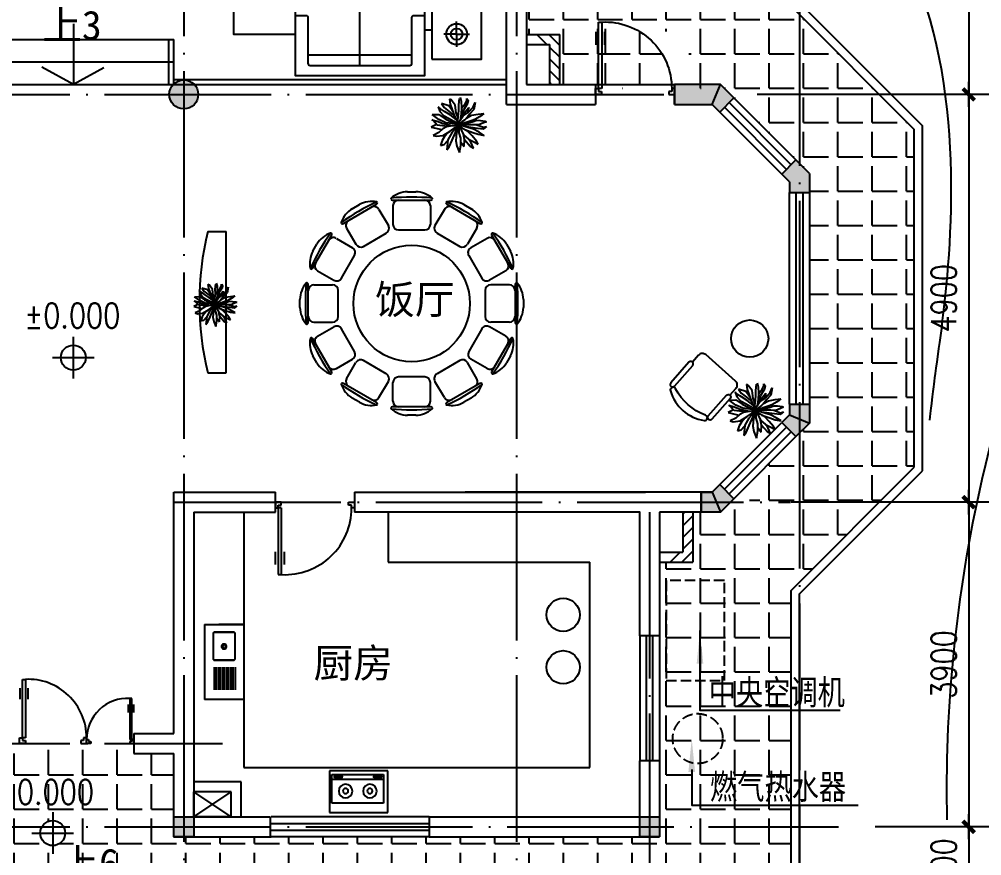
# Model space of a CAD drawing. Extents: x 68494 to 246694, y -171764 to -76879.
# Drawn here: x 104010 to 115579, y -130910 to -120858 of the extents above; entities that cross this region are included whole.
import ezdxf
from ezdxf.enums import TextEntityAlignment as Align

# ---------------------------------------------------------------- set-up
doc = ezdxf.new("R2010")
doc.units = 0
doc.header["$LTSCALE"] = 1000
doc.header["$MEASUREMENT"] = 0
for name, pattern in [('DASH', [0.35, 0.25, -0.1]), ('DOTE', [2.42, 2, -0.2, 0.02, -0.2]), ('HIDDEN', [7.5, 5, -2.5])]:
    doc.linetypes.add(name, pattern=pattern)
doc.layers.get('0').update_dxf_attribs({"linetype": 'CONTINUOUS'})
for name, color, linetype in [('AXIS', 3, 'CONTINUOUS'), ('COLUMN', 7, 'CONTINUOUS'), ('DOOR', 2, 'CONTINUOUS'), ('DOTE', 1, 'DOTE'), ('HATCH', 8, 'CONTINUOUS'), ('PUB_DIM', 3, 'CONTINUOUS'), ('PUB_TEXT', 7, 'CONTINUOUS'), ('STAIR', 2, 'CONTINUOUS'), ('Tile', 8, 'CONTINUOUS'), ('TOTHER', 7, 'CONTINUOUS'), ('WALL', 4, 'CONTINUOUS'), ('WINDOW', 51, 'CONTINUOUS'), ('WINDOW_TEXT', 7, 'CONTINUOUS'), ('XIAN', 30, 'CONTINUOUS'), ('家具', 30, 'CONTINUOUS'), ('细部标注', 3, 'CONTINUOUS')]:
    doc.layers.add(name, color=color, linetype=linetype)
doc.styles.add('-楷体_GB2312', font='', dxfattribs={"width": 0.8})
doc.styles.add('DIM_FONT', font='SIMPLEX', dxfattribs={"width": 0.8})
doc.styles.add('SIMPLEX', font='SIMPLEX.SHX')
doc.styles.get("Standard").update_dxf_attribs({"font": ''})
doc.styles.get('-楷体_GB2312').set_extended_font_data('KaiTi_GB2312')
doc.styles.get('Standard').set_extended_font_data('KaiTi_GB2312')
doc.dimstyles.new('AXIS', dxfattribs={"dimtxt": 300, "dimasz": 1, "dimexe": 250, "dimexo": 300, "dimgap": 150, "dimtad": 1, "dimdec": 0, "dimzin": 0, "dimdsep": 46, "dimtxsty": 'DIM_FONT', "dimblk": '_DIMX', "dimblk1": 'DIMBK1', "dimblk2": 'DIMBK1', "dimcen": 1, "dimse1": 1, "dimse2": 1, "dimclrt": 7, "dimadec": 0, "dimazin": 0, "dimtfac": 1, "dimtdec": 0, "dimtix": 1, "dimtmove": 2, "dimatfit": 3, "dimldrblk": '_DIMX', "dimfxl": 1, "dimtvp": 1.5, "dimtolj": 1, "dimtzin": 0, "dimarcsym": 0})

# ---------------------------------------------------------------- blocks, each defined once
blk = doc.blocks.new('_WBLK')
for p, q in [((-0.5, 0.5), (0.5, 0.5)), ((0.5, 0.1667), (-0.5, 0.1667)), ((0.5, -0.1667), (-0.5, -0.1667)), ((-0.5, -0.5), (0.5, -0.5))]:
    blk.add_line(p, q)
at = {"layer": 'WINDOW_TEXT', "style": 'SIMPLEX', "flags": 9}
blk.add_attdef('A', text='', height=1, dxfattribs=at).set_placement((0, 1.5), align=Align.MIDDLE)
blk = doc.blocks.new('M_E19')
for p, q in [((-323, -113), (-323, -456)), ((299, -113), (-323, -113)), ((299, -456), (299, -113)), ((-323, -400), (299, -400)), ((-323, -456), (299, -456)), ((-291, -422), (-291, -434)), ((-216, -432), (-280, -432)), ((-280, -432), (-280, -448)), ((-280, -448), (-216, -448)), ((-216, -448), (-216, -432)), ((-199, -423), (-199, -434)), ((182, -422), (182, -434)), ((193, -432), (193, -448)), ((257, -432), (193, -432)), ((193, -448), (257, -448)), ((257, -448), (257, -432)), ((274, -423), (274, -434))]:
    blk.add_line(p, q)
for points in [[(-199, -423, 0.259034), (-201, -420, 0.076276), (-213, -415, 0.036515), (-226, -412, 0.026615), (-245, -411, 0.026615), (-264, -412, 0.036515), (-277, -415, 0.076276), (-289, -420, 0.259034), (-291, -423, 0.078462), (-291, -424, 0.056762)], [(-199, -434, 0.259034), (-201, -430, 0.076276), (-213, -425, 0.036515), (-226, -423, 0.026615), (-245, -422, 0.026615), (-264, -423, 0.036515), (-277, -425, 0.076276), (-289, -430, 0.259034), (-291, -434, 0.259034), (-289, -437, 0.056762), (-280, -441, 0.036515)], [(-216, -443, 0.008736), (-213, -442, 0.076276), (-201, -437, 0.259034), (-199, -434, 0.259034)], [(274, -423, 0.259034), (272, -420, 0.076276), (260, -415, 0.036515), (247, -412, 0.026615), (228, -411, 0.026615), (209, -412, 0.036515), (196, -415, 0.076276), (184, -420, 0.259034), (182, -423, 0.078462), (182, -424, 0.056762)], [(274, -434, 0.259034), (272, -430, 0.076276), (260, -425, 0.036515), (247, -423, 0.026615), (228, -422, 0.026615), (209, -423, 0.036515), (196, -425, 0.076276), (184, -430, 0.259034), (182, -434, 0.259034), (184, -437, 0.056762), (193, -441, 0.036515)], [(257, -443, 0.008736), (260, -442, 0.076276), (272, -437, 0.259034), (274, -434, 0.259034)]]:
    blk.add_lwpolyline(points, format="xyb")
at = {"layer": 'TOTHER', "linetype": 'Continuous'}
for p, q in [((-350, 0), (350, 0)), ((-350, -500), (-350, 0)), ((350, 0), (350, -500)), ((350, -500), (-350, -500))]:
    blk.add_line(p, q, dxfattribs=at)
for centre, radius in [((-158, -259), 82.5), ((-158, -259), 31.6), ((134, -259), 82.5), ((134, -259), 31.6)]:
    blk.add_circle(centre, radius, dxfattribs=at)
at = {"width": 0.8, "flags": 9}
for tag in ['XSIZE', 'YSIZE']:
    blk.add_attdef(tag, (0, 0), '', height=0.5, dxfattribs=at)
blk = doc.blocks.new('900-M')
at = {"layer": 'DOOR'}
for p, q in [((867, 824), (829, 824)), ((829, 824), (829, 66)), ((867, 66), (867, 824)), ((797, 711), (797, 565)), ((899, 711), (899, 565)), ((0, 0), (0, 66)), ((0, 66), (33, 66)), ((66, 0), (0, 0)), ((0, 0), (0, 0)), ((33, 66), (33, 33)), ((33, 33), (66, 33)), ((66, 33), (66, 0)), ((834, 66), (867, 66)), ((834, 33), (834, 0)), ((867, 33), (834, 33)), ((834, 0), (900, 0)), ((867, 66), (867, 33)), ((900, 66), (867, 66)), ((900, 0), (900, 66)), ((900, 0), (900, 0))]:
    blk.add_line(p, q, dxfattribs=at)
blk.add_arc((791, 67), 758, 87.134, 180.0717, dxfattribs=at)
blk = doc.blocks.new('M_E16')
for p, q in [((-347, -107), (-34, -107)), ((63, -103), (336, -103)), ((-359, -351), (-359, -119)), ((-22, -119), (-22, -351)), ((63, -132), (336, -132)), ((63, -153), (336, -153)), ((63, -182), (336, -182)), ((63, -203), (336, -203)), ((63, -232), (336, -232)), ((63, -253), (336, -253)), ((63, -282), (336, -282)), ((63, -303), (336, -303)), ((63, -332), (336, -332)), ((-34, -363), (-347, -363)), ((63, -353), (336, -353))]:
    blk.add_line(p, q)
for points, const_width in [([(-353, -95), (-370, -113)], 1.91), ([(-370, -357), (-370, -113)], 2), ([(-353, -95), (-28, -95)], 1.8), ([(-10, -113), (-28, -95)], 1.91), ([(-10, -113), (-10, -357)], 2), ([(-370, -357), (-353, -375)], 1.91), ([(-28, -375), (-353, -375)], 1.8), ([(-28, -375), (-10, -357)], 1.91)]:
    blk.add_lwpolyline(points, dxfattribs=dict(const_width=const_width))
for points in [[(-347, -107), (-351, -108), (-354, -110), (-357, -113), (-358, -117), (-359, -119)], [(-22, -119), (-23, -115), (-25, -111), (-28, -109), (-32, -107), (-34, -107)], [(-216, -235), (-215, -245), (-209, -255), (-202, -261), (-192, -265), (-182, -265), (-172, -261), (-164, -255), (-159, -245), (-157, -235), (-159, -225), (-164, -215), (-172, -209), (-182, -205), (-192, -205), (-202, -209), (-209, -215), (-215, -225), (-216, -235)], [(-206, -235), (-205, -242), (-201, -248), (-196, -252), (-190, -254), (-183, -254), (-177, -252), (-172, -248), (-169, -242), (-168, -235), (-169, -228), (-172, -222), (-177, -218), (-183, -215), (-190, -215), (-196, -218), (-201, -222), (-205, -228), (-206, -235)], [(-359, -351), (-358, -355), (-356, -358), (-353, -361), (-349, -363), (-347, -363)], [(-34, -363), (-30, -362), (-26, -360), (-24, -357), (-22, -353), (-22, -351)]]:
    blk.add_lwpolyline(points)
at = {"layer": 'TOTHER', "linetype": 'Continuous'}
for p, q in [((-450, 0), (450, 0)), ((-450, -471), (-450, 0)), ((450, 0), (450, -471)), ((-450, -471), (450, -471))]:
    blk.add_line(p, q, dxfattribs=at)
at = {"layer": 'TOTHER', "linetype": 'HIDDEN'}
blk.add_line((-450, 0), (-450, -300), dxfattribs=at)
at = {"width": 0.8, "flags": 9}
for tag in ['XSIZE', 'YSIZE']:
    blk.add_attdef(tag, (0, 0), '', height=0.5, dxfattribs=at)
blk = doc.blocks.new('古董柜')
at = {"layer": '家具'}
for p, q in [((0, 220), (0, 0)), ((1700, 220), (1700, 0)), ((0, 0), (1700, 0))]:
    blk.add_line(p, q, dxfattribs=at)
blk.add_arc((850, -3342.5), 3662.5, 76.58033, 103.41967, dxfattribs=at)
blk = doc.blocks.new('M_F3')
for p, q in [((-184, 352), (-317, 396)), ((-317, 396), (-270, 321)), ((-137, 463), (-172, 477)), ((-172, 477), (-155, 384)), ((-155, 384), (-89, 196)), ((-65, 367), (-137, 463)), ((-50, 223), (-65, 367)), ((-1, 371), (16, 486)), ((3, 267), (-1, 371)), ((26, 511), (42, 438)), ((42, 438), (49, 319)), ((49, 309), (118, 392)), ((160, 396), (86, 275)), ((118, 392), (151, 452)), ((151, 452), (149, 488)), ((149, 488), (172, 452)), ((172, 452), (160, 396)), ((262, 331), (301, 415)), ((301, 415), (277, 286)), ((-490, 194), (-367, 196)), ((-363, 102), (-490, 194)), ((-379, 338), (-344, 250)), ((-336, 298), (-379, 338)), ((-367, 196), (-250, 117)), ((-344, 250), (-280, 177)), ((-260, 250), (-336, 298)), ((-280, 177), (-178, 123)), ((-270, 321), (-143, 227)), ((-157, 187), (-260, 250)), ((-105, 242), (-184, 352)), ((-45, 102), (-157, 187)), ((-143, 227), (-77, 167)), ((-89, 196), (1, 3)), ((-11, 137), (-50, 223)), ((-17, 89), (3, 267)), ((46, 206), (24, 94)), ((86, 275), (35, 153)), ((49, 319), (46, 206)), ((87, 205), (58, 144)), ((80, 173), (176, 235)), ((87, 205), (184, 321)), ((141, 130), (236, 181)), ((184, 321), (160, 227)), ((197, 198), (166, 158)), ((176, 235), (262, 331)), ((277, 286), (197, 198)), ((236, 181), (355, 202)), ((355, 202), (460, 215)), ((460, 215), (390, 158)), ((-405, 13), (-504, -36)), ((-468, 83), (-494, 98)), ((-494, 98), (-398, 71)), ((-435, 39), (-468, 83)), ((-393, 2), (-435, 39)), ((-398, 71), (-285, 27)), ((-202, -25), (-393, 2)), ((-237, 44), (-363, 102)), ((-285, 27), (-153, -2)), ((-250, 117), (-45, 15)), ((-67, 21), (-237, 44)), ((-178, 123), (-91, 75)), ((-157, -111), (1, 3)), ((1, 3), (-126, -140)), ((-120, -276), (1, 3)), ((1, 3), (-116, -15)), ((-91, 75), (1, 3)), ((1, 3), (-67, 21)), ((1, 3), (-42, -144)), ((1, 3), (-17, 89)), ((1, 3), (14, 71)), ((170, 60), (1, 3)), ((57, 58), (1, 3)), ((1, 3), (248, 58)), ((155, 8), (1, 3)), ((1, 3), (88, -178)), ((83, -65), (1, 3)), ((270, -77), (1, 3)), ((7, -140), (1, 3)), ((14, 71), (80, 173)), ((106, 92), (57, 58)), ((166, 158), (106, 92)), ((275, 6), (155, 8)), ((229, 81), (170, 60)), ((295, 104), (229, 81)), ((248, 58), (334, 89)), ((371, 4), (275, 6)), ((390, 158), (295, 104)), ((330, 5), (453, -38)), ((334, 89), (402, 85)), ((454, 39), (371, 4)), ((402, 85), (482, 73)), ((507, 60), (454, 39)), ((482, 73), (507, 60)), ((-504, -36), (-311, -82)), ((-363, -136), (-468, -188)), ((-293, -71), (-363, -136)), ((-227, -32), (-293, -71)), ((-287, -190), (-157, -111)), ((-195, -134), (-260, -209)), ((-116, -15), (-227, -32)), ((-126, -140), (-200, -269)), ((-153, -2), (-82, -10)), ((-42, -144), (-56, -288)), ((36, -242), (7, -140)), ((164, -117), (83, -65)), ((108, -265), (85, -173)), ((342, -59), (103, -28)), ((109, -82), (260, -134)), ((246, -199), (164, -117)), ((260, -134), (357, -167)), ((377, -132), (270, -77)), ((447, -73), (342, -59)), ((357, -167), (468, -188)), ((468, -188), (377, -132)), ((507, -23), (447, -73)), ((453, -38), (507, -23)), ((-468, -188), (-414, -205)), ((-414, -205), (-287, -190)), ((-303, -280), (-334, -374)), ((-260, -209), (-303, -280)), ((-270, -355), (-204, -288)), ((-200, -269), (-219, -455)), ((-176, -399), (-120, -276)), ((-56, -288), (-32, -384)), ((40, -370), (36, -242)), ((40, -311), (98, -395)), ((88, -178), (180, -255)), ((98, -395), (106, -265)), ((106, -265), (207, -386)), ((180, -255), (262, -299)), ((246, -367), (203, -267)), ((324, -294), (246, -199)), ((262, -299), (359, -349)), ((359, -349), (324, -294)), ((-334, -374), (-270, -355)), ((-219, -455), (-176, -399)), ((-32, -384), (14, -505)), ((14, -505), (40, -370)), ((207, -386), (271, -420)), ((271, -420), (246, -367))]:
    blk.add_line(p, q)
at = {"width": 0.8, "flags": 9}
for tag, p in [('XSIZE', (-2, 0)), ('YSIZE', (0, 0))]:
    blk.add_attdef(tag, p, '', height=0.2, dxfattribs=at)
blk = doc.blocks.new('Chr01')
blk.add_lwpolyline([(-2, 4.556, -0.1875), (2, 4.556, 0.910475), (2.25, 5.055, 0.286472), (-2.25, 5.055, 0.910475)], format="xyb", close=True)
for points in [[(-2.25, 1.681, -1), (-2.75, 1.681), (-2.75, 4.431, -1), (-2.25, 4.431), (-2.25, 1.681)], [(2.25, 1.681, 1), (2.75, 1.681), (2.75, 4.431, 1), (2.25, 4.431), (2.25, 1.681)], [(-2.5, 1.431), (-2.5, 0.5, 0.414214), (-2, 0), (2, 0, 0.414214), (2.5, 0.5), (2.5, 1.431)]]:
    blk.add_lwpolyline(points, format="xyb")
blk = doc.blocks.new('_DIMX')
blk.add_line((-150, 0), (150, 0))
at = {"const_width": 50}
blk.add_lwpolyline([(-70, -70), (70, 70)], dxfattribs=at)
blk = doc.blocks.new('*D241')
at = {"color": 0, "linetype": 'ByBlock', "transparency": 16777216}
blk.add_line((115422, -115762), (115422, -121760), dxfattribs=at)
for p, rotation in [((115422, -115761), 90), ((115422, -121761), 270)]:
    blk.add_blockref('_DIMX', p, dxfattribs=dict(at, rotation=rotation))
at = {"color": 7, "linetype": 'ByBlock', "transparency": 16777216, "insert": (115122, -118761), "char_height": 300, "attachment_point": 5, "rotation": 90, "style": 'DIM_FONT'}
blk.add_mtext('\\A1;6000', dxfattribs=at)
blk = doc.blocks.new('DIMBK1')
at = {"color": 0}
blk.add_line((-1, 0), (1, 0), dxfattribs=at)
blk.add_circle((0, 0), 0.25, dxfattribs=at)
blk = doc.blocks.new('TAB-LAMP')
for q in [(0, 134.75), (-134.75, 0), (134.75, 0), (0, -134.75)]:
    blk.add_line((0, 0), q)
for radius in [110.25, 61.25]:
    blk.add_circle((0, 0), radius)
blk = doc.blocks.new('A$C7EBB6548')
at = {"layer": '家具'}
for p, q in [((775, 125), (775, 900)), ((150, 250), (1400, 250))]:
    blk.add_line(p, q, dxfattribs=at)
for points in [[(1525, 900, -0.414214), (1550, 875), (1550, 0), (0, 0), (0, 875, -0.414214), (25, 900), (1525, 900)], [(0, 725), (125, 725, -0.414214), (150, 700), (150, 150, 0.414214), (175, 125), (1375, 125, 0.414214), (1400, 150), (1400, 700, -0.414214), (1425, 725), (1550, 725)]]:
    blk.add_lwpolyline(points, format="xyb", dxfattribs=at)
blk = doc.blocks.new('*D184')
at = {"color": 0, "linetype": 'ByBlock', "transparency": 16777216}
blk.add_line((115422, -121762), (115422, -126660), dxfattribs=at)
for p, rotation in [((115422, -121761), 90), ((115422, -126661), 270)]:
    blk.add_blockref('_DIMX', p, dxfattribs=dict(at, rotation=rotation))
at = {"color": 7, "linetype": 'ByBlock', "transparency": 16777216, "insert": (115122, -124211), "char_height": 300, "attachment_point": 5, "rotation": 90, "style": 'DIM_FONT'}
blk.add_mtext('\\A1;4900', dxfattribs=at)
blk = doc.blocks.new('*D183')
at = {"color": 0, "linetype": 'ByBlock', "transparency": 16777216}
blk.add_line((115422, -126662), (115422, -130560), dxfattribs=at)
for p, rotation in [((115422, -126661), 90), ((115422, -130561), 270)]:
    blk.add_blockref('_DIMX', p, dxfattribs=dict(at, rotation=rotation))
at = {"color": 7, "linetype": 'ByBlock', "transparency": 16777216, "insert": (115122, -128611), "char_height": 300, "attachment_point": 5, "rotation": 90, "style": 'DIM_FONT'}
blk.add_mtext('\\A1;3900', dxfattribs=at)
blk = doc.blocks.new('*D182')
at = {"color": 0, "linetype": 'ByBlock', "transparency": 16777216}
blk.add_line((115422, -130562), (115422, -131660), dxfattribs=at)
for p, rotation in [((115422, -130561), 90), ((115422, -131661), 270)]:
    blk.add_blockref('_DIMX', p, dxfattribs=dict(at, rotation=rotation))
at = {"color": 7, "linetype": 'ByBlock', "transparency": 16777216, "insert": (115122, -131111), "char_height": 300, "attachment_point": 5, "rotation": 90, "style": 'DIM_FONT'}
blk.add_mtext('\\A1;1100', dxfattribs=at)
blk = doc.blocks.new('*D181')
at = {"color": 0, "linetype": 'ByBlock', "transparency": 16777216}
blk.add_line((116214, -113962), (116214, -131660), dxfattribs=at)
for p, rotation in [((116214, -113961), 90), ((116214, -131661), 270)]:
    blk.add_blockref('_DIMX', p, dxfattribs=dict(at, rotation=rotation))
at = {"color": 7, "linetype": 'ByBlock', "transparency": 16777216, "insert": (115914, -122811), "char_height": 300, "attachment_point": 5, "rotation": 90, "style": 'DIM_FONT'}
blk.add_mtext('\\A1;17700', dxfattribs=at)
blk = doc.blocks.new('_ARROW')
blk.add_solid([(0, 0), (-1, 0.1), (-1, -0.1)])

msp = doc.modelspace()

# ---------------------------------------------------------------- hatches: boundary and pattern name
for points in [[(111887.4, -121881.3), (112337.7, -121881.3), (112429.6, -121973.1), (112599.3, -121803.4), (112437.1, -121641.3), (111887.4, -121641.3)], [(112207.8, -126541.3), (112337.7, -126541.3), (112429.6, -126449.4), (112599.3, -126619.1), (112437.1, -126781.3), (112207.8, -126781.3)]]:
    msp.add_hatch(color=256).paths.add_polyline_path(points)
h = msp.add_hatch(color=256)
h.paths.add_polyline_path([(113387.4, -122591.6), (113345.3, -122549.4), (113175.6, -122719.1), (113267.4, -122811), (113267.4, -122940.9), (113387.4, -122940.9)])
h.paths.add_polyline_path([(113387.4, -122940.9), (113507.4, -122940.9), (113507.4, -122711.6), (113387.4, -122591.6)])
h = msp.add_hatch(color=256)
h.paths.add_polyline_path([(113387.4, -125661.3), (113267.4, -125611.6), (113175.6, -125703.4), (113345.3, -125873.1), (113387.4, -125831)])
h.paths.add_polyline_path([(113387.4, -125481.7), (113267.4, -125481.7), (113267.4, -125611.6), (113387.4, -125661.3)])
h.paths.add_polyline_path([(113507.4, -125481.7), (113387.4, -125481.7), (113387.4, -125661.3), (113507.4, -125711)])
h.paths.add_polyline_path([(113507.4, -125711), (113387.4, -125661.3), (113387.4, -125831)])
at = {"layer": 'COLUMN'}
h = msp.add_hatch(color=256, dxfattribs=at)
edge = h.paths.add_edge_path()
edge.add_arc((105987.4, -121761.3), 174.4, 0, 360)
for points in [[(106107.3, -130681.3), (105867.3, -130681.3), (105867.3, -130441.3), (106107.3, -130441.3)], [(111707.4, -130681.3), (111467.4, -130681.3), (111467.4, -130441.3), (111707.4, -130441.3)]]:
    msp.add_hatch(color=256, dxfattribs=at).paths.add_polyline_path(points)
at = {"layer": 'HATCH'}
h = msp.add_hatch(dxfattribs=at)
h.set_pattern_fill('ANSI31', color=256, scale=800, style=0)
h.set_pattern_definition([(315, (57153.37, -330864.43), (-70.71068, -70.71068), [])])
h.paths.add_polyline_path([(110387.1, -121161.3), (110227.4, -121161.3), (110227.4, -121041.3), (110507.1, -121041.3), (110507.1, -121641.3), (110387.1, -121641.3)])
h = msp.add_hatch(dxfattribs=at)
h.set_pattern_fill('ANSI31', color=256, scale=800, style=0)
h.set_pattern_definition([(45, (58753.37, 82441.89), (-70.71068, 70.71068), [])])
h.paths.add_polyline_path([(111987.1, -127261.3), (111827.4, -127261.3), (111827.4, -127381.3), (112107.1, -127381.3), (112107.1, -126781.3), (111987.1, -126781.3)])
at = {"layer": '细部标注'}
h = msp.add_hatch(dxfattribs=at)
h.set_pattern_fill('ANGLE', color=8, scale=1500, style=0)
h.set_pattern_definition([(0, (0, 0), (0, 412.5), [300, -112.5]), (90, (0, 0), (-412.5, 3e-14), [300, -112.5])])
h.paths.add_polyline_path([(113287.4, -120702), (113287.4, -120102), (112787.4, -120102), (112787.4, -121991.6), (113345.3, -122549.4), (113507.4, -122711.6), (113507.4, -122940.9), (113507.4, -125481.7), (113507.4, -125711), (113345.3, -125873.1), (112787.4, -126431), (112787.4, -126661.3), (113281.4, -126661.3), (114346.7, -126661.3), (114766.8, -126241.2), (114766.8, -122181.4)])
h.paths.add_polyline_path([(112787.4, -120102), (110107.3, -120102), (110107.3, -121041.3), (110507.1, -121041.3), (110507.1, -121641.3), (111257.8, -121641.3), (111257.8, -121691.6), (111293.1, -121691.6), (111293.1, -120891.8), (111333.1, -120891.8, -0.4293119), (112173, -121691.6), (112207.8, -121691.6), (112207.8, -121641.3), (112437.1, -121641.3), (112599.3, -121803.4), (112787.4, -121991.6)])
h.paths.add_polyline_path([(114346.7, -126661.3), (113287.4, -126661.3), (112787.4, -126661.3), (112787.4, -130561.3), (113287.4, -130561.3), (113287.4, -127720.5)])
h.paths.add_polyline_path([(112787.4, -126661.3), (112557.1, -126661.3), (112437.1, -126781.3), (112207.8, -126781.3), (112107.1, -126781.3), (112107.1, -127381.3), (111707.4, -127381.3), (111707.4, -128268.8), (111707.4, -129768.8), (111707.4, -130561.3), (112787.4, -130561.3)])
h.paths.add_polyline_path([(113287.4, -130561.3), (112787.4, -130561.3), (112787.4, -131661.3), (113287.4, -131661.3)])
h.paths.add_polyline_path([(112787.4, -130561.3), (111707.4, -130561.3), (111707.4, -130681.3), (111587.4, -130681.3), (111587.4, -131486.9, -0.4142136), (111761.8, -131661.3), (112787.4, -131661.3)])
h.paths.add_polyline_path([(111587.4, -130681.3), (111467.4, -130681.3), (109987.4, -130681.3), (109987.4, -131661.3), (111413.1, -131661.3, -0.4142136), (111587.4, -131486.9)])
h.paths.add_polyline_path([(109987.4, -130681.3), (108937.4, -130681.3), (107037.7, -130681.3), (105987.4, -130681.3), (105987.4, -131661.3), (109987.4, -131661.3)])
h.paths.add_polyline_path([(105987.4, -130681.3), (105867.3, -130681.3), (105867.3, -130561.3), (104541.5, -130561.3, -0.1345811), (104562.5, -130637.8, -1), (104262.5, -130637.8, -0.1345811), (104283.5, -130561.3), (103607.3, -130561.3), (103607.3, -131661.3), (105987.4, -131661.3)])
h.paths.add_polyline_path([(105867.3, -129681.3), (105487.3, -129681.3), (105437.3, -129681.3), (105387.8, -129681.3), (105387.8, -129561.3), (105338.3, -129561.3), (104006.8, -129561.3), (104006.8, -129681.3), (103607.3, -129681.3), (103607.3, -130561.3), (104283.5, -130561.3, -0.569702), (104541.5, -130561.3), (105867.3, -130561.3)])
h.paths.add_polyline_path([(104415.4, -131274.6), (105265.8, -131274.6), (105265.8, -130715.6), (104415.4, -130715.6)], flags=24)
h.paths.add_polyline_path([(103889.5, -130368.2), (104999.5, -130368.2), (104999.5, -129918.2), (103889.5, -129918.2)], flags=24)
h = msp.add_hatch(dxfattribs=at)
h.set_pattern_fill('ANGLE', color=8, scale=1500, style=0)
h.set_pattern_definition([(0, (-320.4, 0), (0, 412.5), [300, -112.5]), (90, (-320.4, 0), (-412.5, 3e-14), [300, -112.5])])
h.paths.add_polyline_path([(111851, -121641.3, 0.4107793), (111012.7, -120891.8), (111012.7, -121641.3)])

# ---------------------------------------------------------------- linework, layer by layer
for p, q in [((111887.4, -121881.3), (111887.4, -121641.3)), ((111887.4, -121641.3), (111887.4, -121881.3)), ((112337.7, -121881.3), (112437.1, -121641.3)), ((112429.6, -121973.1), (112599.3, -121803.4)), ((113175.6, -122719.1), (113345.3, -122549.4)), ((113267.4, -122940.9), (113507.4, -122940.9)), ((113267.4, -125481.7), (113507.4, -125481.7)), ((113267.4, -125611.6), (113507.4, -125711)), ((113175.6, -125703.4), (113345.3, -125873.1)), ((112429.6, -126449.4), (112599.3, -126619.1)), ((112207.8, -126541.3), (112207.8, -126781.3)), ((112337.7, -126541.3), (112437.1, -126781.3))]:
    msp.add_line(p, q)
for points in [[(111887.4, -121881.3), (112337.7, -121881.3), (112429.6, -121973.1), (112599.3, -121803.4), (112437.1, -121641.3), (111887.4, -121641.3), (111887.4, -121881.3)], [(112207.8, -126541.3), (112337.7, -126541.3), (112429.6, -126449.4), (112599.3, -126619.1), (112437.1, -126781.3), (112207.8, -126781.3), (112207.8, -126541.3)]]:
    msp.add_lwpolyline(points)
at = {"layer": 'AXIS'}
for p, q in [((116784.2, -121761.3), (112879.5, -121761.3)), ((116784.2, -126661.3), (113287.4, -126661.3)), ((116784.2, -130561.3), (114298.9, -130561.3))]:
    msp.add_line(p, q, dxfattribs=at)
at = {"layer": 'COLUMN'}
for points in [[(106107.3, -130681.3), (105867.3, -130681.3), (105867.3, -130441.3), (106107.3, -130441.3)], [(111707.4, -130681.3), (111467.4, -130681.3), (111467.4, -130441.3), (111707.4, -130441.3)]]:
    msp.add_lwpolyline(points, close=True, dxfattribs=at)
msp.add_circle((105987.4, -121761.3), 174.4, dxfattribs=at)
at = {"layer": 'DOTE'}
for p, q in [((113387.4, -113359.8), (113387.4, -134122.1)), ((105987.4, -114221.5), (105987.4, -134273.5)), ((109987.4, -114221.5), (109987.4, -134281.2)), ((97776, -121761.3), (111759.1, -121761.3)), ((105875, -126661.3), (113281.4, -126661.3)), ((111587.4, -126781.3), (111587.4, -132381.3)), ((97776, -129561.3), (106451.6, -129561.3)), ((97776, -130561.3), (113857, -130561.3))]:
    msp.add_line(p, q, dxfattribs=at)
at = {"layer": 'PUB_DIM', "ltscale": 100, "elevation": 220691.6}
for points in [[(112192.2, -128202.7), (112192.2, -129159.3), (113877.8, -129159.3)], [(112093.2, -129874.6), (112093.2, -130299.9), (114095.3, -130299.9)]]:
    msp.add_lwpolyline(points, dxfattribs=at)
at = {"layer": 'STAIR'}
for p, q in [((113387.4, -120660.6), (114866.8, -122140)), ((113287.4, -120702), (114766.8, -122181.4)), ((104666.3, -121639.1), (104666.3, -120911.8)), ((103457.3, -121101.3), (105867.3, -121101.3)), ((105807.3, -121641.3), (105807.3, -121101.3)), ((105867.3, -121641.3), (105867.3, -121101.3)), ((103457.3, -121371.3), (105867.3, -121371.3)), ((105867.3, -121581.3), (109867.3, -121581.3)), ((103457.3, -121641.3), (105867.3, -121641.3)), ((105867.3, -121641.3), (109867.3, -121641.3)), ((114866.8, -126282.6), (114866.8, -122140)), ((114766.8, -126241.2), (114766.8, -122181.4)), ((104658.8, -124673.9), (104658.8, -125173.9)), ((104408.8, -124923.9), (104908.8, -124923.9)), ((113287.4, -127720.5), (114766.8, -126241.2)), ((113387.4, -127761.9), (114866.8, -126282.6)), ((113287.4, -131681.3), (113287.4, -127720.5)), ((113387.4, -131681.3), (113387.4, -127761.9)), ((106557.3, -130441.3), (106107.3, -130141.3)), ((106107.3, -130441.3), (106557.3, -130141.3)), ((104412.5, -130387.8), (104412.5, -130887.8)), ((104162.5, -130637.8), (104662.5, -130637.8))]:
    msp.add_line(p, q, dxfattribs=at)
at = {"layer": 'STAIR', "color": 3, "flags": 128}
msp.add_lwpolyline([(105026.6, -121444), (104662.3, -121641.3), (104280.3, -121433.3)], dxfattribs=at)
at = {"layer": 'STAIR'}
for centre in [(104658.8, -124923.9), (104412.5, -130637.8)]:
    msp.add_circle(centre, 150, dxfattribs=at)
at = {"layer": 'Tile'}
for points, knots in [([(115165.1, -130476.3), (115130.9, -129202), (115453, -125812.5), (117634.7, -120612.5), (114702.8, -118175.6), (112907.3, -117021.8)], [13941.3919038, 13941.3919038, 13941.3919038, 13941.3919038, 17819.938307, 23211.1220394, 28639.0202056, 28639.0202056, 28639.0202056, 28639.0202056]), ([(114953.5, -125677.4), (115014.2, -125211.2), (114938.6, -125675.4), (115613.5, -120977), (113806.4, -118595), (112907.3, -117666.4)], [13675.742141, 13675.742141, 13675.742141, 13675.742141, 17819.938307, 23132.4995695, 26877.1959369, 26877.1959369, 26877.1959369, 26877.1959369])]:
    msp.add_open_spline(points, degree=3, knots=knots, dxfattribs=at)
at = {"layer": 'WALL'}
for p, q in [((109867.3, -121881.3), (109867.3, -119989.3)), ((110107.3, -119989.3), (110107.3, -121641.3)), ((110107.4, -121041.3), (110507.1, -121041.3)), ((110507.1, -121641.3), (110507.1, -121041.3)), ((110107.4, -121161.3), (110387.1, -121161.3)), ((110387.1, -121641.3), (110387.1, -121161.3)), ((110107.3, -121641.3), (110937.4, -121641.3)), ((110937.4, -121641.3), (110937.4, -121881.3)), ((112599.3, -121803.4), (112437.1, -121641.3)), ((109867.3, -121881.3), (110937.4, -121881.3)), ((112429.6, -121973.1), (112337.7, -121881.3)), ((113507.4, -122711.6), (113345.3, -122549.4)), ((113267.4, -122811), (113175.6, -122719.1)), ((113507.4, -122711.6), (113507.4, -122940.9)), ((113267.4, -122811), (113267.4, -122940.9)), ((113267.4, -125481.7), (113267.4, -125611.6)), ((113507.4, -125481.7), (113507.4, -125711)), ((113267.4, -125611.6), (113175.6, -125703.4)), ((113507.4, -125711), (113345.3, -125873.1)), ((112429.6, -126449.4), (112337.7, -126541.3)), ((105867.3, -129441.3), (105867.3, -126541.3)), ((105867.3, -126541.3), (107089.2, -126541.3)), ((107089.2, -126781.3), (107089.2, -126541.3)), ((108038.8, -126541.3), (111537.7, -126541.3)), ((108038.8, -126541.3), (108038.8, -126781.3)), ((112207.8, -126541.3), (109368.1, -126541.3)), ((112337.7, -126541.3), (112207.8, -126541.3)), ((112207.8, -126781.3), (112207.8, -126541.3)), ((112599.3, -126619.1), (112437.1, -126781.3)), ((106107.3, -126781.3), (106107.3, -130441.3)), ((106107.3, -126781.3), (107089.2, -126781.3)), ((111707.4, -126781.3), (111707.4, -128268.8)), ((112207.8, -126781.3), (111707.4, -126781.3)), ((111987.1, -126781.3), (111987.1, -127261.3)), ((112107.1, -126781.3), (112107.1, -127381.3)), ((112437.1, -126781.3), (112207.8, -126781.3)), ((111707.4, -127261.3), (111987.1, -127261.3)), ((111707.4, -127381.3), (112107.1, -127381.3)), ((111707.4, -128268.8), (111467.4, -128268.8)), ((105387.8, -129441.3), (105437.3, -129441.3)), ((105387.8, -129441.3), (105387.8, -129681.3)), ((105437.3, -129441.3), (105487.3, -129441.3)), ((105487.3, -129441.3), (105867.3, -129441.3)), ((105387.8, -129681.3), (105437.3, -129681.3)), ((105437.3, -129681.3), (105487.3, -129681.3)), ((105487.3, -129681.3), (105867.3, -129681.3)), ((105867.3, -130681.3), (105867.3, -129681.3)), ((111467.4, -130441.3), (111467.4, -129768.8)), ((111707.4, -129768.8), (111467.4, -129768.8)), ((111707.4, -129768.8), (111707.4, -130681.3)), ((106677.3, -130021.3), (106107.3, -130021.3)), ((106677.3, -130441.3), (106677.3, -130021.3)), ((106107.3, -130441.3), (106107.3, -130141.3)), ((106557.3, -130141.3), (106107.3, -130141.3)), ((106557.3, -130441.3), (106557.3, -130141.3)), ((106107.3, -130441.3), (107027.4, -130441.3)), ((106557.3, -130441.3), (106107.3, -130441.3)), ((107027.4, -130441.3), (107027.4, -130681.3)), ((108937.4, -130441.3), (108937.4, -130681.3)), ((108937.4, -130441.3), (111467.4, -130441.3)), ((105867.3, -130681.3), (107027.4, -130681.3)), ((105987, -130681.3), (107037.7, -130681.3)), ((108937.4, -130681.3), (111707.4, -130681.3))]:
    msp.add_line(p, q, dxfattribs=at)
msp.add_lwpolyline([(111467.4, -128268.8), (111467.4, -126781.3), (108038.8, -126781.3)], dxfattribs=at)
at = {"layer": 'WINDOW'}
for p, q in [((112599.3, -121803.4), (113345.3, -122549.4)), ((112486.1, -121916.5), (113232.2, -122662.6)), ((112542.7, -121860), (113288.7, -122606)), ((112429.6, -121973.1), (113175.6, -122719.1)), ((113267.4, -125481.7), (113267.4, -122940.9)), ((113347.4, -125481.7), (113347.4, -122940.9)), ((113427.4, -122940.9), (113427.4, -125481.7)), ((113507.4, -122940.9), (113507.4, -125481.7)), ((112429.6, -126449.4), (113175.6, -125703.4)), ((112486.1, -126506), (113232.2, -125760)), ((113288.7, -125816.5), (112542.7, -126562.6)), ((113345.3, -125873.1), (112599.3, -126619.1)), ((104047.9, -129491.2), (104047.9, -128790.3)), ((104047.9, -128790.3), (104082.9, -128790.3)), ((104082.9, -128790.3), (104082.9, -129491.2)), ((104018.3, -128894.9), (104018.3, -129029.8)), ((104112.6, -128894.9), (104112.6, -129029.8)), ((105317.4, -129092), (105317.4, -129187.2)), ((105338.3, -129018.1), (105338.3, -129512.9)), ((105363.1, -129018.1), (105338.3, -129018.1)), ((105363.1, -129512.9), (105363.1, -129018.1)), ((105384, -129092), (105384, -129187.2)), ((104012.9, -129491.2), (104047.9, -129491.2)), ((104012.9, -129561.3), (104012.9, -129491.2)), ((104012.9, -129561.3), (104012.9, -129561.3)), ((104082.9, -129561.3), (104012.9, -129561.3)), ((104047.9, -129491.2), (104047.9, -129526.2)), ((104082.9, -129491.2), (104047.9, -129491.2)), ((104047.9, -129526.2), (104082.9, -129526.2)), ((104082.9, -129526.2), (104082.9, -129561.3)), ((104748.8, -129526.2), (104748.8, -129561.3)), ((104783.8, -129526.2), (104748.8, -129526.2)), ((104748.8, -129561.3), (104818.9, -129561.3)), ((104818.9, -129491.2), (104783.8, -129491.2)), ((104783.8, -129491.2), (104783.8, -129526.2)), ((104818.9, -129561.3), (104818.9, -129491.2)), ((104818.9, -129561.3), (104818.9, -129511.8)), ((104818.9, -129511.8), (104843.6, -129511.8)), ((104868.3, -129561.3), (104818.9, -129561.3)), ((104818.9, -129561.3), (104818.9, -129561.3)), ((104818.9, -129563.9), (104818.9, -129563.9)), ((104843.6, -129511.8), (104843.6, -129536.5)), ((104843.6, -129536.5), (104868.3, -129536.5)), ((104868.3, -129536.5), (104868.3, -129561.3)), ((105338.3, -129512.9), (105363.1, -129512.9)), ((105338.3, -129536.5), (105338.3, -129561.3)), ((105363.1, -129536.5), (105338.3, -129536.5)), ((105338.3, -129561.3), (105387.8, -129561.3)), ((105363.1, -129511.8), (105363.1, -129536.5)), ((105387.8, -129511.8), (105363.1, -129511.8)), ((105387.8, -129561.3), (105387.8, -129511.8)), ((105387.8, -129561.3), (105387.8, -129561.3))]:
    msp.add_line(p, q, dxfattribs=at)
for centre, radius, start, end in [((104118, -129490.3), 700.9, 359.92833, 92.86603), ((105313.6, -129512.2), 494.7, 87.13397, 180.07167)]:
    msp.add_arc(centre, radius, start, end, dxfattribs=at)
at = {"layer": '家具'}
for p, q in [((108677.1, -122930.4), (108776.2, -122930.4)), ((107905.9, -123311.9), (108304.3, -123081.9)), ((108012.2, -123135.1), (108098, -123085.5)), ((108496.6, -123030.4), (108956.6, -123030.4)), ((108501.6, -123097.9), (108501.6, -123322.9)), ((108951.6, -123097.9), (108951.6, -123322.9)), ((109148.9, -123081.9), (109547.3, -123311.9)), ((109355.2, -123085.5), (109441.1, -123135.1)), ((108333.7, -123142.9), (108446.2, -123337.7)), ((109119.5, -123142.9), (109007, -123337.7)), ((107944, -123367.9), (108056.5, -123562.7)), ((108148.7, -123587.4), (108421.5, -123429.9)), ((108569.1, -123390.4), (108884.1, -123390.4)), ((109031.7, -123429.9), (109304.5, -123587.4)), ((109509.2, -123367.9), (109396.7, -123562.7)), ((107535.1, -123851.1), (107765.1, -123452.7)), ((107538.8, -123644.8), (107588.3, -123559)), ((107821.1, -123490.8), (108016, -123603.3)), ((109632.2, -123490.8), (109437.3, -123603.3)), ((109688.1, -123452.7), (109918.1, -123851.1)), ((109864.9, -123559), (109914.5, -123644.8)), ((107883.2, -123968.3), (108040.7, -123695.5)), ((109412.6, -123695.5), (109570.1, -123968.3)), ((107596.1, -123880.5), (107791, -123993)), ((109857.2, -123880.5), (109662.3, -123993)), ((107483.6, -124503.4), (107483.6, -124043.4)), ((107551.1, -124048.4), (107776.1, -124048.4)), ((107843.6, -124430.9), (107843.6, -124115.9)), ((109609.6, -124115.9), (109609.6, -124430.9)), ((109902.1, -124048.4), (109677.1, -124048.4)), ((109969.6, -124043.4), (109969.6, -124503.4)), ((107383.6, -124323), (107383.6, -124223.8)), ((110069.6, -124223.8), (110069.6, -124323)), ((107551.1, -124498.4), (107776.1, -124498.4)), ((107596.1, -124666.3), (107791, -124553.8)), ((108040.7, -124851.3), (107883.2, -124578.5)), ((109570.1, -124578.5), (109412.6, -124851.3)), ((109857.2, -124666.3), (109662.3, -124553.8)), ((109902.1, -124498.4), (109677.1, -124498.4)), ((107765.1, -125094.1), (107535.1, -124695.7)), ((109918.1, -124695.7), (109688.1, -125094.1)), ((107588.3, -124987.8), (107538.8, -124902)), ((107821.1, -125056), (108016, -124943.5)), ((109632.2, -125056), (109437.3, -124943.5)), ((109914.5, -124902), (109864.9, -124987.8)), ((107944, -125178.9), (108056.5, -124984.1)), ((108421.5, -125116.9), (108148.7, -124959.4)), ((109304.5, -124959.4), (109031.7, -125116.9)), ((109509.2, -125178.9), (109396.7, -124984.1)), ((108884.1, -125156.4), (108569.1, -125156.4)), ((108304.3, -125464.9), (107905.9, -125234.9)), ((108333.7, -125403.9), (108446.2, -125209.1)), ((108501.6, -125448.9), (108501.6, -125223.9)), ((108951.6, -125448.9), (108951.6, -125223.9)), ((109119.5, -125403.9), (109007, -125209.1)), ((109547.3, -125234.9), (109148.9, -125464.9)), ((108098, -125461.3), (108012.2, -125411.7)), ((109441.1, -125411.7), (109355.2, -125461.3)), ((108956.6, -125516.4), (108496.6, -125516.4)), ((108776.2, -125616.4), (108677.1, -125616.4)), ((106707.3, -126781.3), (106707.3, -129848.8)), ((108442.5, -126781.3), (108442.5, -127381.3)), ((108442.5, -127381.3), (110867.4, -127381.3)), ((110867.4, -129848.8), (110867.4, -127381.3)), ((106707.3, -129848.8), (110867.4, -129848.8))]:
    msp.add_line(p, q, dxfattribs=at)
for points in [[(107330, -121041.2), (106590.2, -121041.2), (106590.2, -118286.2), (107529.6, -118286.2)], [(108967.3, -120991.3), (108880, -120991.3)]]:
    msp.add_lwpolyline(points, dxfattribs=at)
msp.add_lwpolyline([(108967.3, -121337.2), (109567.3, -121337.2), (109567.3, -120737.2), (108967.3, -120737.2)], close=True, dxfattribs=at)
at = {"layer": '家具', "linetype": 'DASH', "ltscale": 0.5, "elevation": 220691.6}
msp.add_lwpolyline([(112485.5, -127603.8), (111785.5, -127603.8), (111785.5, -128803.8), (112485.5, -128803.8)], close=True, dxfattribs=at)
at = {"layer": '家具'}
for centre, radius in [((108726.6, -124273.4), 700), ((112790.5, -124695.3), 223.6), ((110547.5, -128014.3), 200), ((110547.5, -128645.3), 200)]:
    msp.add_circle(centre, radius, dxfattribs=at)
at = {"layer": '家具', "linetype": 'DASH', "ltscale": 0.5}
msp.add_circle((112164.9, -129502, 220691.6), 300, dxfattribs=at)
at = {"layer": '家具'}
for centre, radius, start, end in [((108686.8, -123245.8), 315.6, 91.76514, 130.72654), ((108766.5, -123245.8), 315.6, 49.27346, 88.23486), ((109444, -125516), 2712.7, 114.8023, 125.1977), ((108247.3, -123363.6), 315.6, 79.27346, 118.23486), ((108294.3, -123064.6), 20, 300, 7.33001), ((108304.2, -123063.3), 10, 7.33001, 79.27346), ((108487.4, -123014.2), 10, 130.72654, 202.66999), ((108496.6, -123010.4), 20, 202.66999, 270), ((108726.6, -125708.2), 2712.7, 84.8023, 95.1977), ((108569.1, -123097.9), 67.5, 90, 180), ((108884.1, -123097.9), 67.5, 0, 90), ((108956.6, -123010.4), 20, 270, 337.33001), ((108965.9, -123014.2), 10, 337.33001, 49.27346), ((109158.9, -123064.6), 20, 172.66999, 240), ((109149, -123063.3), 10, 100.72654, 172.66999), ((109205.9, -123363.6), 315.6, 61.76514, 100.72654), ((108009.2, -125516), 2712.7, 54.8023, 65.1977), ((108178.3, -123403.4), 315.6, 121.76514, 160.72654), ((108275.3, -123176.6), 67.5, 30, 120), ((109178, -123176.6), 67.5, 60, 150), ((109274.9, -123403.4), 315.6, 19.27346, 58.23486), ((107889.9, -123302.6), 10, 160.72654, 232.66999), ((107895.9, -123294.6), 20, 232.66999, 300), ((108002.5, -123334.1), 67.5, 120, 210), ((108569.1, -123322.9), 67.5, 180, 270), ((108884.1, -123322.9), 67.5, 270, 0), ((109450.8, -123334.1), 67.5, 330, 60), ((109557.3, -123294.6), 20, 240, 307.33001), ((109563.4, -123302.6), 10, 307.33001, 19.27346), ((109969.2, -124990.8), 2712.7, 144.8023, 155.1977), ((107856.6, -123725.1), 315.6, 109.27346, 148.23486), ((107755.8, -123436.7), 10, 37.33001, 109.27346), ((107747.8, -123442.7), 20, 330, 37.33001), ((108387.8, -123371.5), 67.5, 300, 30), ((109065.5, -123371.5), 67.5, 150, 240), ((109705.4, -123442.7), 20, 142.66999, 210), ((109697.5, -123436.7), 10, 70.72654, 142.66999), ((109596.6, -123725.1), 315.6, 31.76514, 70.72654), ((107484, -124990.8), 2712.7, 24.8023, 35.1977), ((107787.3, -123549.3), 67.5, 60, 150), ((109665.9, -123549.3), 67.5, 30, 120), ((107816.8, -123794.1), 315.6, 151.76514, 190.72654), ((107982.2, -123661.8), 67.5, 330, 60), ((108115, -123529), 67.5, 210, 300), ((109338.3, -123529), 67.5, 240, 330), ((109471, -123661.8), 67.5, 120, 210), ((109636.5, -123794.1), 315.6, 349.27346, 28.23486), ((107629.8, -123822.1), 67.5, 150, 240), ((109823.4, -123822.1), 67.5, 300, 30), ((107516.5, -123851), 10, 190.72654, 262.66999), ((107517.8, -123841.1), 20, 262.66999, 330), ((109935.4, -123841.1), 20, 210, 277.33001), ((109936.7, -123851), 10, 277.33001, 349.27346), ((107467.5, -124034.2), 10, 67.33001, 139.27346), ((107463.6, -124043.4), 20, 0, 67.33001), ((107824.7, -123934.6), 67.5, 240, 330), ((109628.5, -123934.6), 67.5, 210, 300), ((109989.6, -124043.4), 20, 112.66999, 180), ((109985.8, -124034.2), 10, 40.72654, 112.66999), ((107699, -124233.6), 315.6, 139.27346, 178.23486), ((110161.4, -124273.4), 2712.7, 174.8023, 185.1977), ((107551.1, -124115.9), 67.5, 90, 180), ((107776.1, -124115.9), 67.5, 0, 90), ((109677.1, -124115.9), 67.5, 90, 180), ((109902.1, -124115.9), 67.5, 0, 90), ((109754.2, -124233.6), 315.6, 1.76514, 40.72654), ((107291.8, -124273.4), 2712.7, 354.8023, 5.1977), ((107699, -124313.3), 315.6, 181.76514, 220.72654), ((109754.2, -124313.3), 315.6, 319.27346, 358.23486), ((107551.1, -124430.9), 67.5, 180, 270), ((107776.1, -124430.9), 67.5, 270, 0), ((109677.1, -124430.9), 67.5, 180, 270), ((109902.1, -124430.9), 67.5, 270, 0), ((107467.5, -124512.6), 10, 220.72654, 292.66999), ((107463.6, -124503.4), 20, 292.66999, 0), ((107824.7, -124612.3), 67.5, 30, 120), ((109628.5, -124612.3), 67.5, 60, 150), ((109989.6, -124503.4), 20, 180, 247.33001), ((109985.8, -124512.6), 10, 247.33001, 319.27346), ((107816.8, -124752.7), 315.6, 169.27346, 208.23486), ((107516.5, -124695.8), 10, 97.33001, 169.27346), ((109969.2, -123556), 2712.7, 204.8023, 215.1977), ((107517.8, -124705.7), 20, 30, 97.33001), ((107629.8, -124724.8), 67.5, 120, 210), ((107484, -123556), 2712.7, 324.8023, 335.1977), ((109823.4, -124724.8), 67.5, 330, 60), ((109636.5, -124752.7), 315.6, 331.76514, 10.72654), ((109935.4, -124705.7), 20, 82.66999, 150), ((109936.7, -124695.8), 10, 10.72654, 82.66999), ((107982.2, -124885.1), 67.5, 300, 30), ((108115, -125017.8), 67.5, 60, 150), ((109338.3, -125017.8), 67.5, 30, 120), ((109471, -124885.1), 67.5, 150, 240), ((107856.6, -124821.7), 315.6, 211.76514, 250.72654), ((107787.3, -124997.6), 67.5, 210, 300), ((109665.9, -124997.6), 67.5, 240, 330), ((109596.6, -124821.7), 315.6, 289.27346, 328.23486), ((107755.8, -125110.2), 10, 250.72654, 322.66999), ((107747.8, -125104.1), 20, 322.66999, 30), ((108002.5, -125212.7), 67.5, 150, 240), ((108387.8, -125175.3), 67.5, 330, 60), ((108569.1, -125223.9), 67.5, 90, 180), ((108884.1, -125223.9), 67.5, 0, 90), ((109065.5, -125175.3), 67.5, 120, 210), ((109450.8, -125212.7), 67.5, 300, 30), ((109705.4, -125104.1), 20, 150, 217.33001), ((109697.5, -125110.2), 10, 217.33001, 289.27346), ((107889.9, -125244.3), 10, 127.33001, 199.27346), ((109444, -123030.8), 2712.7, 234.8023, 245.1977), ((108178.3, -125143.4), 315.6, 199.27346, 238.23486), ((107895.9, -125252.2), 20, 60, 127.33001), ((108009.2, -123030.8), 2712.7, 294.8023, 305.1977), ((109274.9, -125143.4), 315.6, 301.76514, 340.72654), ((109557.3, -125252.2), 20, 52.66999, 120), ((109563.4, -125244.3), 10, 340.72654, 52.66999), ((108275.3, -125370.2), 67.5, 240, 330), ((109178, -125370.2), 67.5, 210, 300), ((108247.3, -125183.2), 315.6, 241.76514, 280.72654), ((108294.3, -125482.2), 20, 352.66999, 60), ((108304.2, -125483.5), 10, 280.72654, 352.66999), ((108487.4, -125532.6), 10, 157.33001, 229.27346), ((108496.6, -125536.4), 20, 90, 157.33001), ((108569.1, -125448.9), 67.5, 180, 270), ((108884.1, -125448.9), 67.5, 270, 0), ((108956.6, -125536.4), 20, 22.66999, 90), ((108965.9, -125532.6), 10, 310.72654, 22.66999), ((109158.9, -125482.2), 20, 120, 187.33001), ((109149, -125483.5), 10, 187.33001, 259.27346), ((109205.9, -125183.2), 315.6, 259.27346, 298.23486), ((108726.6, -122838.6), 2712.7, 264.8023, 275.1977), ((108686.8, -125301), 315.6, 229.27346, 268.23486), ((108766.5, -125301), 315.6, 271.76514, 310.72654)]:
    msp.add_arc(centre, radius, start, end, dxfattribs=at)
at = {"layer": '细部标注'}
msp.add_line((110937.4, -121641.3), (111887.4, -121641.3), dxfattribs=at)

# ---------------------------------------------------------------- block references
at = {"layer": 'PUB_DIM', "ltscale": 100, "xscale": -400, "yscale": 400, "zscale": 400, "rotation": 270}
for p in [(112192.2, -128202.7, 220691.6), (112093.2, -129501.9, 220691.6)]:
    msp.add_blockref('_ARROW', p, dxfattribs=at)
at = {"layer": 'STAIR', "xscale": -1.055555555555556, "yscale": 1.055555555555556, "zscale": 1.055555555555556}
msp.add_blockref('900-M', (111887.4, -121761.3), dxfattribs=at)
at = {"layer": 'STAIR', "xscale": 1.055555555555556, "yscale": 1.055555555555556, "zscale": 1.055555555555556, "rotation": 180}
msp.add_blockref('900-M', (108038.8, -126661.3), dxfattribs=at)
at = {"layer": 'STAIR', "rotation": 270}
msp.add_blockref('M_E16', (106707.3, -128581.7), dxfattribs=at)
at = {"layer": 'STAIR', "xscale": -1, "rotation": 180}
msp.add_blockref('M_E19', (108090.4, -130390.8), dxfattribs=at)
at = {"layer": 'WINDOW'}
for p, xscale, yscale, zscale, rotation in [((111587.4, -129018.8), 1500, 240.0000000003056, 2400, 270), ((107987.7, -130561.3), 1900, 240.0000000000291, 1900, 180)]:
    msp.add_blockref('_WBLK', p, dxfattribs=dict(at, xscale=xscale, yscale=yscale, zscale=zscale, rotation=rotation))
at = {"layer": 'XIAN', "linetype": 'HIDDEN', "rotation": 90}
msp.add_blockref('古董柜', (106495, -125108.7), dxfattribs=at)
at = {"layer": '家具'}
msp.add_blockref('A$C7EBB6548', (107330, -121537.2), dxfattribs=at)
at = {"layer": '家具', "extrusion": (0, 0, -1), "xscale": -1.133786848073214, "yscale": 1.133786848073214, "zscale": -1.133786848073214, "rotation": 180.0000000000015}
msp.add_blockref('TAB-LAMP', (-109267.3, -121037.2), dxfattribs=at)
at = {"layer": '家具'}
for p, xscale, yscale, zscale in [((109292.5, -122130.4), 0.6553600000000003, 0.6553600000000003, 0.6553600000000003), ((106365.2, -124291.6), 0.5120000000000001, 0.5120000000000001, 0.5120000000000001), ((112862.5, -125560.7), 0.6553600000000003, 0.6553600000000003, 0.6553600000000003)]:
    msp.add_blockref('M_F3', p, dxfattribs=dict(at, xscale=xscale, yscale=yscale, zscale=zscale))
at = {"layer": '家具', "xscale": 120, "yscale": 120, "zscale": 120, "rotation": 138.5793600951353}
msp.add_blockref('Chr01', (112440.6, -125047.3), dxfattribs=at)

# ---------------------------------------------------------------- texts
at = {"layer": 'PUB_DIM', "style": 'DIM_FONT', "width": 0.8}
for s, p in [('%%p0.000', (104647.8, -124418.3)), ('0.000', (104444.5, -130143.2))]:
    msp.add_text(s, height=300, dxfattribs=at).set_placement(p, align=Align.MIDDLE)
at = {"layer": 'PUB_TEXT', "style": '-楷体_GB2312', "width": 0.8}
for s, p in [('中央空调机', (112297.3, -129094.9, 220691.6)), ('燃气热水器', (112312.5, -130229.1, 220691.6))]:
    msp.add_text(s, height=300, dxfattribs=at).set_placement(p)
at = {"layer": 'WINDOW_TEXT'}
for s, p in [('上3', (104285.2, -121104.6)), ('饭厅', (108287.3, -124399.1)), ('厨房', (107547.1, -128768.9))]:
    msp.add_text(s, height=350, dxfattribs=at).set_placement(p)
msp.add_text('上6', height=350, rotation=360, dxfattribs=at).set_placement((104489.7, -131173.9))

# ---------------------------------------------------------------- dimensions: what is measured, and where the dimension line sits
at = {"layer": 'AXIS'}
for base, p1, p2, angle, picture, middle in [((116214.2, -131661.3), (114838, -113961.3), (114838, -131661.3), 90, '*D181', (115914.2, -122811.3)), ((115422.4, -121761.3), (114298.6, -115761.3), (112879.3, -121761.3), 270, '*D241', (115122.4, -118761.3)), ((115422.4, -126661.3), (114298.6, -121761.3), (114298.9, -126661.3), 270, '*D184', (115122.4, -124211.3)), ((115422.4, -130561.3), (114298.6, -126661.3), (114298.9, -130561.3), 270, '*D183', (115122.4, -128611.3)), ((115422.4, -131661.3), (114298.6, -130561.3), (114298.9, -131661.3), 270, '*D182', (115122.4, -131111.3))]:
    dim = msp.add_linear_dim(base=base, p1=p1, p2=p2, angle=angle, dimstyle='AXIS', dxfattribs=at)
    dim.commit()
    dim.dimension.update_dxf_attribs({"geometry": picture, "text_midpoint": middle})

doc.saveas('drawing.dxf')
